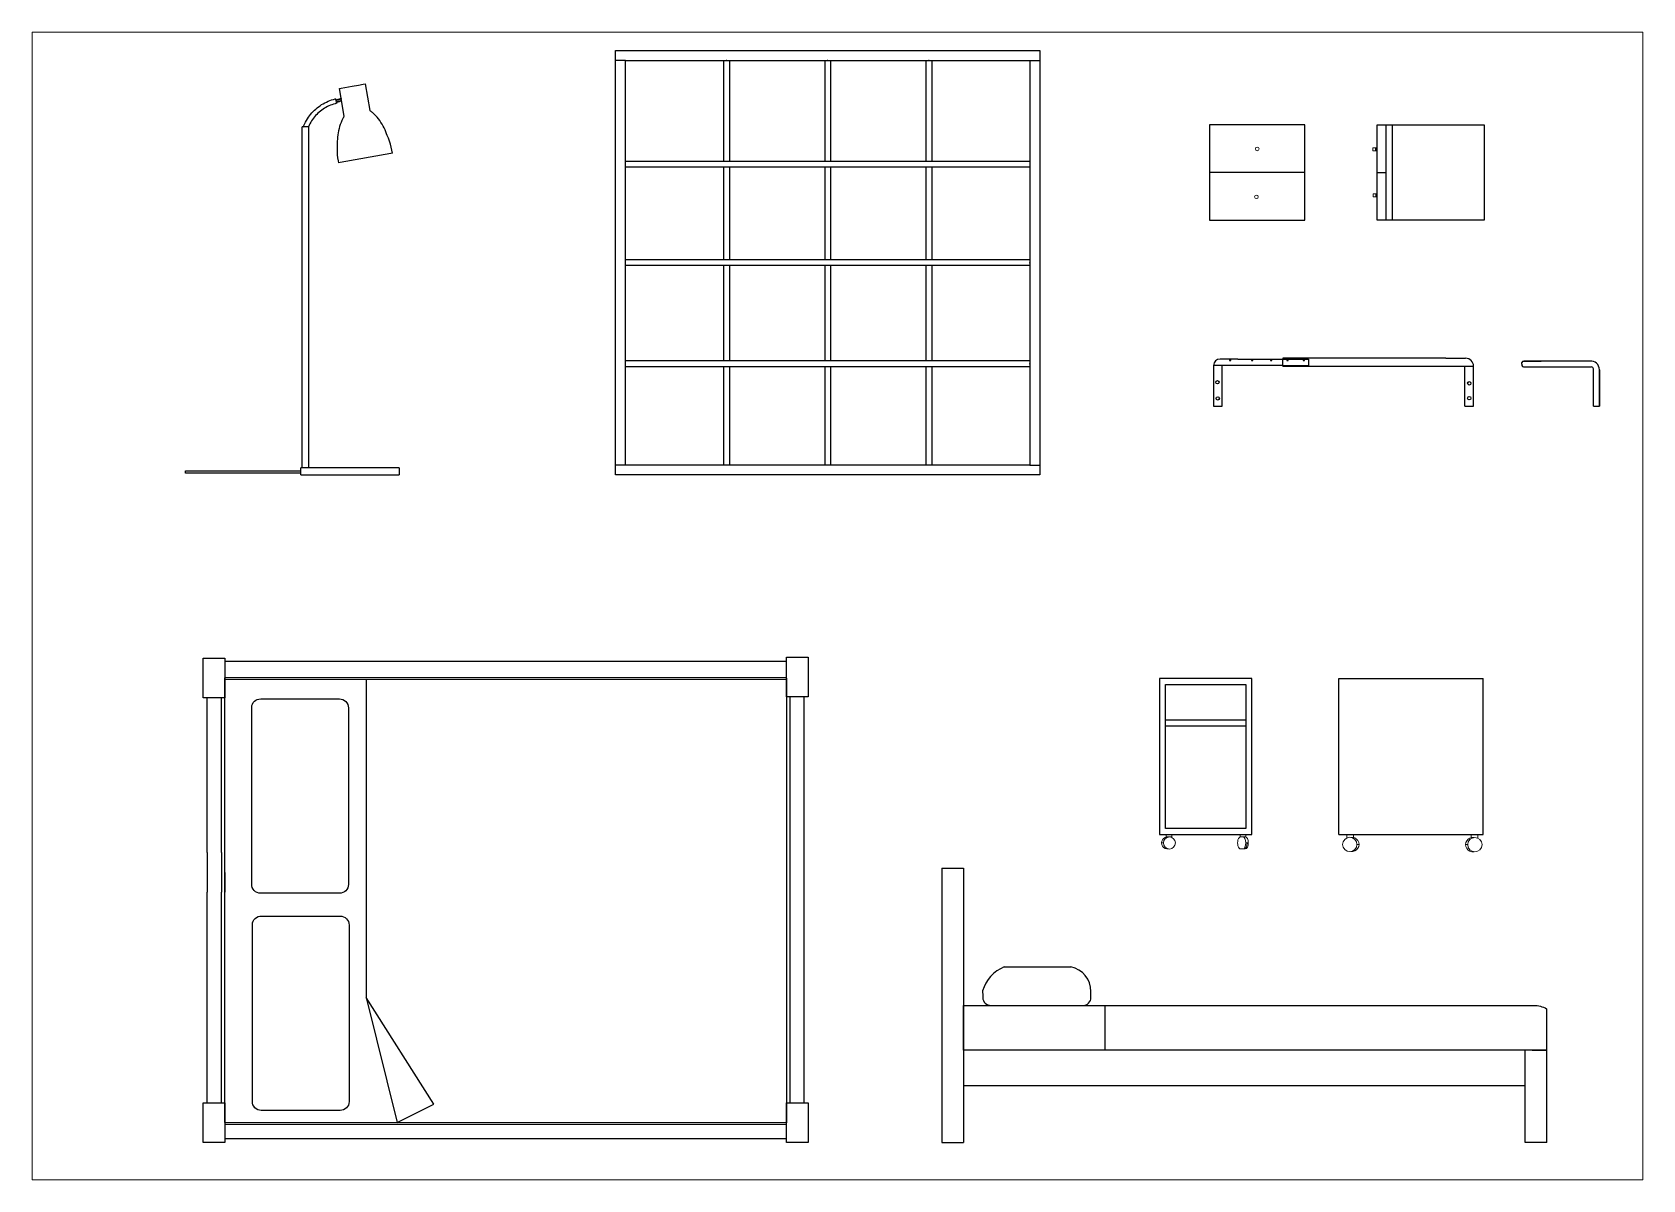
# Paper-space layout 'Layout1' of a CAD drawing. Header units: inches. Extents: x 1.1 to 22, y 0.8 to 15.7.
# The model-space entities are those that its viewports show. They can reach past a viewport. Long polylines and large blocks are cut down to what shows.
import ezdxf

# ---------------------------------------------------------------- set-up
doc = ezdxf.new("R2010")
doc.units = ezdxf.units.IN
doc.header["$MEASUREMENT"] = 0
doc.layers.add('Chiodi', color=7, linetype='Continuous', lineweight=18)
doc.layers.add('Mulig', color=7, linetype='Continuous', lineweight=25)
for name, color, linetype in [('Hektar', 255, 'Continuous'), ('Kallax', 7, 'Continuous'), ('Oltedal', 7, 'Continuous'), ('struttura', 7, 'Continuous')]:
    doc.layers.add(name, color=color, linetype=linetype)

msp = doc.modelspace()

# ---------------------------------------------------------------- linework, layer by layer
at = {"color": 7}
for p, q in [((197.73, 215.34), (194.29, 215.34)), ((197.73, 75.22), (194.29, 75.22)), ((337.83, 75.22), (341.29, 75.22))]:
    msp.add_line(p, q, dxfattribs=at)
msp.add_line((508.22, 110.19), (508.22, 109.7))
for p in [(337.83, 145.28), (337.83, 110.25)]:
    msp.add_point(p, dxfattribs=at)
at = {"layer": 'Chiodi'}
for p, q in [((456.58, 184.02), (456.58, 185.11)), ((456.58, 185.11), (458.01, 185.11)), ((457.52, 184.02), (457.52, 185.11)), ((457.67, 184.02), (457.68, 185.11)), ((457.84, 184.02), (457.84, 185.11)), ((458.01, 185.11), (458.01, 184.02)), ((458, 184.02), (456.58, 184.02)), ((456.65, 168.08), (456.66, 169.17)), ((458.07, 168.08), (456.65, 168.08)), ((456.66, 169.17), (458.08, 169.16)), ((457.59, 168.08), (457.59, 169.17)), ((457.75, 168.08), (457.75, 169.17)), ((457.91, 168.08), (457.91, 169.16)), ((458.08, 169.17), (458.08, 168.07)), ((384.02, -55.67), (383.38, -55.67)), ((384.98, -53.63), (384.98, -52.71)), ((386.98, -53.57), (384.98, -53.57)), ((385.97, -53.57), (385.39, -53.57)), ((386.81, -53.57), (386.23, -53.57)), ((386.98, -52.71), (386.98, -53.76)), ((411.57, -53.56), (410.99, -53.56)), ((412.41, -53.56), (411.82, -53.56)), ((412.59, -55.65), (413.43, -55.65)), ((447.57, -52.7), (447.57, -53.93)), ((449.93, -53.78), (449.93, -52.71)), ((490.57, -53.84), (490.57, -52.77)), ((492.93, -52.77), (492.93, -54)), ((410.76, -57.75), (411.57, -57.75)), ((411.57, -57.75), (411.99, -57.75)), ((411.99, -57.75), (412.41, -57.75)), ((451.06, -56.18), (451.81, -56.18)), ((489.44, -56.24), (488.69, -56.24))]:
    msp.add_line(p, q, dxfattribs=at)
for points in [[(384.98, -53.57), (385.39, -53.57)], [(410.57, -53.6), (410.57, -53.56), (410.99, -53.56)]]:
    msp.add_lwpolyline(points, dxfattribs=at)
msp.add_lwpolyline([(410.58, -52.7), (412.58, -52.7), (412.58, -53.56), (410.58, -53.56)], close=True, dxfattribs=at)
for centre, radius in [((416.53, 184.71), 0.632), ((416.26, 168.09), 0.632), ((386.11, -55.67), 2.09), ((448.59, -56.18), 2.47), ((491.91, -56.24), 2.47)]:
    msp.add_circle(centre, radius, dxfattribs=at)
for centre, radius, start, end in [((385.48, -55.67), 2.09, 81.2448, 278.7552), ((449.35, -56.18), 2.47, 261.2448, 98.7552), ((491.16, -56.24), 2.47, 81.2448, 278.7552)]:
    msp.add_arc(centre, radius, start, end, dxfattribs=at)
for centre, start_param, end_param in [((410.76, -55.65), 0, 3.141593), ((411.57, -55.65), 3.141593, 6.283185), ((411.99, -55.65), 3.141593, 4.712389), ((412.41, -55.65), 3.141593, 6.283185)]:
    msp.add_ellipse(centre, major_axis=(0, 2.09), ratio=0.488012, start_param=start_param, end_param=end_param, dxfattribs=at)
at = {"layer": 'Hektar'}
for p, q in [((99.28, 205.74), (103.12, 206.42)), ((99.28, 205.74), (103.12, 206.42)), ((103.12, 206.42), (105.33, 206.81)), ((103.12, 206.42), (105.33, 206.81)), ((105.33, 206.81), (106.95, 207.1)), ((105.33, 206.81), (106.95, 207.1)), ((106.95, 207.1), (107.55, 207.2)), ((106.95, 207.1), (107.55, 207.2)), ((107.55, 207.2), (109.17, 198)), ((107.55, 207.2), (109.17, 198)), ((97.4, 202.02), (97.39, 202.05)), ((97.4, 202.02), (97.39, 202.05)), ((97.42, 201.95), (97.4, 202.02)), ((97.42, 201.95), (97.4, 202.02)), ((97.67, 200.88), (97.42, 201.95)), ((97.67, 200.88), (97.42, 201.95)), ((97.73, 200.6), (97.67, 200.88)), ((97.73, 200.6), (97.67, 200.88)), ((98.68, 205.64), (99.28, 205.74)), ((98.68, 205.64), (99.28, 205.74)), ((100.37, 196.07), (98.68, 205.64)), ((100.37, 196.07), (98.68, 205.64)), ((97.75, 200.52), (97.73, 200.6)), ((97.75, 200.52), (97.73, 200.6)), ((97.76, 200.5), (97.75, 200.52)), ((97.76, 200.5), (97.75, 200.52)), ((85.81, 74.27), (85.81, 192.28)), ((85.95, 192.28), (85.81, 192.28)), ((85.81, 74.27), (85.81, 192.28)), ((85.95, 192.28), (85.81, 192.28)), ((86.12, 192.28), (85.95, 192.28)), ((86.12, 192.28), (85.95, 192.28)), ((86.6, 192.28), (86.12, 192.28)), ((86.6, 192.28), (86.12, 192.28)), ((86.87, 192.28), (86.6, 192.28)), ((86.87, 192.28), (86.6, 192.28)), ((87.41, 192.28), (86.87, 192.28)), ((87.41, 192.28), (86.87, 192.28)), ((87.63, 192.28), (87.41, 192.28)), ((87.63, 192.28), (87.41, 192.28)), ((87.8, 192.28), (87.63, 192.28)), ((87.8, 192.28), (87.63, 192.28)), ((87.9, 192.28), (87.8, 192.28)), ((87.9, 192.28), (87.8, 192.28)), ((87.94, 192.28), (87.9, 192.28)), ((87.94, 192.28), (87.9, 192.28)), ((87.94, 192.28), (87.94, 74.27)), ((87.94, 192.28), (87.94, 74.27)), ((98.9, 180.02), (98.34, 179.92)), ((98.9, 180.02), (98.34, 179.92)), ((106.07, 181.28), (98.9, 180.02)), ((106.07, 181.28), (98.9, 180.02)), ((109.32, 181.85), (106.07, 181.28)), ((109.32, 181.85), (106.07, 181.28)), ((116.48, 183.12), (109.32, 181.85)), ((116.48, 183.12), (109.32, 181.85)), ((117.05, 183.22), (116.48, 183.12)), ((117.05, 183.22), (116.48, 183.12)), ((409.8, 111.92), (403.67, 111.92)), ((406.9, 111.91), (406.9, 111.38)), ((407.37, 111.38), (407.37, 111.91)), ((409.8, 111.92), (425.39, 111.92)), ((414.51, 111.89), (414.51, 111.36)), ((414.98, 111.36), (414.98, 111.89)), ((421.14, 111.91), (421.14, 111.38)), ((421.61, 111.38), (421.61, 111.91)), ((434.94, 112.17), (425.39, 112.17)), ((425.39, 112.17), (425.39, 111.92)), ((425.39, 109.43), (425.39, 111.92)), ((425.39, 111.92), (434.26, 111.92)), ((426.8, 112.16), (426.8, 111.41)), ((426.8, 111.92), (426.8, 111.39)), ((427.27, 111.41), (427.27, 112.17)), ((427.27, 111.39), (427.27, 111.92)), ((432.48, 112.16), (432.48, 111.41)), ((432.48, 111.92), (432.48, 111.39)), ((432.95, 111.41), (432.95, 112.17)), ((432.95, 111.39), (432.95, 111.92)), ((434.26, 111.92), (434.26, 109.68)), ((481.88, 112.17), (434.94, 112.17)), ((481.88, 112.17), (488.7, 112.17)), ((406.76, 109.68), (401.45, 109.68)), ((401.45, 109.68), (401.45, 95.6)), ((404.45, 95.6), (404.45, 109.68)), ((425.39, 109.68), (406.76, 109.68)), ((406.9, 111.38), (407.37, 111.38)), ((414.51, 111.36), (414.98, 111.36)), ((421.14, 111.38), (421.61, 111.38)), ((425.39, 109.68), (434.26, 109.68)), ((425.39, 109.43), (434.76, 109.43)), ((426.8, 111.41), (427.27, 111.41)), ((426.8, 111.39), (427.27, 111.39)), ((432.48, 111.41), (432.95, 111.41)), ((432.48, 111.39), (432.95, 111.39)), ((434.76, 109.43), (485.61, 109.43)), ((485.61, 109.43), (491.48, 109.43)), ((488.46, 95.6), (488.46, 109.43)), ((491.44, 95.6), (491.44, 109.43)), ((401.45, 95.6), (404.45, 95.6)), ((488.46, 95.6), (491.44, 95.6)), ((45.36, 73.18), (85.34, 73.18)), ((45.36, 72.82), (45.36, 73.18)), ((45.36, 73.18), (85.34, 73.18)), ((45.36, 72.82), (45.36, 73.18)), ((45.36, 72.45), (45.36, 72.82)), ((45.36, 72.45), (45.36, 72.82)), ((85.34, 71.77), (85.34, 74.27)), ((87.61, 74.27), (85.34, 74.27)), ((85.34, 71.77), (85.34, 74.27)), ((87.61, 74.27), (85.34, 74.27)), ((90.32, 74.27), (87.61, 74.27)), ((90.32, 74.27), (87.61, 74.27)), ((97.94, 74.27), (90.32, 74.27)), ((97.94, 74.27), (90.32, 74.27)), ((106.74, 74.27), (97.94, 74.27)), ((106.74, 74.27), (97.94, 74.27)), ((110.84, 74.27), (106.74, 74.27)), ((110.84, 74.27), (106.74, 74.27)), ((114.36, 74.27), (110.84, 74.27)), ((114.36, 74.27), (110.84, 74.27)), ((117.06, 74.27), (114.36, 74.27)), ((117.06, 74.27), (114.36, 74.27)), ((118.76, 74.27), (117.06, 74.27)), ((118.76, 74.27), (117.06, 74.27)), ((119.34, 74.27), (118.76, 74.27)), ((119.34, 74.27), (118.76, 74.27)), ((119.34, 74.27), (119.34, 71.77)), ((119.34, 74.27), (119.34, 71.77)), ((85.34, 72.45), (45.36, 72.45)), ((85.34, 72.45), (45.36, 72.45)), ((85.34, 71.77), (87.61, 71.77)), ((85.34, 71.77), (87.61, 71.77)), ((87.61, 71.77), (90.32, 71.77)), ((87.61, 71.77), (90.32, 71.77)), ((90.32, 71.77), (97.94, 71.77)), ((90.32, 71.77), (97.94, 71.77)), ((97.94, 71.77), (106.74, 71.77)), ((97.94, 71.77), (106.74, 71.77)), ((106.74, 71.77), (110.84, 71.77)), ((106.74, 71.77), (110.84, 71.77)), ((110.84, 71.77), (114.36, 71.77)), ((110.84, 71.77), (114.36, 71.77)), ((114.36, 71.77), (117.06, 71.77)), ((114.36, 71.77), (117.06, 71.77)), ((117.06, 71.77), (118.76, 71.77)), ((117.06, 71.77), (118.76, 71.77)), ((118.76, 71.77), (119.34, 71.77)), ((118.76, 71.77), (119.34, 71.77))]:
    msp.add_line(p, q, dxfattribs=at)
for points in [[(86.17, 192.26), (86.41, 192.85), (86.67, 193.43), (86.96, 194), (87.27, 194.56), (87.6, 195.1), (87.95, 195.63), (88.33, 196.15), (88.72, 196.65), (89.14, 197.13), (89.57, 197.6), (90.02, 198.05), (90.49, 198.48), (90.98, 198.89), (91.48, 199.29), (92, 199.66), (92.53, 200.01), (93.07, 200.34), (93.63, 200.65), (94.2, 200.93), (94.78, 201.19), (95.37, 201.43), (95.97, 201.65), (96.58, 201.84), (97.2, 202), (97.39, 202.05)], [(86.17, 192.26), (86.41, 192.85), (86.67, 193.43), (86.96, 194), (87.27, 194.56), (87.6, 195.1), (87.95, 195.63), (88.33, 196.15), (88.72, 196.65), (89.14, 197.13), (89.57, 197.6), (90.02, 198.05), (90.49, 198.48), (90.98, 198.89), (91.48, 199.29), (92, 199.66), (92.53, 200.01), (93.07, 200.34), (93.63, 200.65), (94.2, 200.93), (94.78, 201.19), (95.37, 201.43), (95.97, 201.65), (96.58, 201.84), (97.2, 202), (97.39, 202.05)], [(99.31, 202.09), (99.26, 202.07), (99.19, 202.05), (99.11, 202.03), (99.04, 202.01), (98.97, 201.99), (98.89, 201.96), (98.82, 201.94), (98.75, 201.92), (98.68, 201.9), (98.62, 201.88), (98.55, 201.86), (98.48, 201.84), (98.42, 201.82), (98.36, 201.8), (98.3, 201.78), (98.24, 201.77), (98.19, 201.75), (98.13, 201.73), (98.08, 201.72), (98.03, 201.7), (97.98, 201.69), (97.94, 201.67), (97.9, 201.66), (97.86, 201.65), (97.82, 201.64), (97.78, 201.63), (97.75, 201.62), (97.72, 201.61), (97.7, 201.6), (97.67, 201.59), (97.65, 201.59), (97.63, 201.58), (97.62, 201.58), (97.61, 201.57), (97.6, 201.57), (97.59, 201.57), (97.59, 201.57), (97.51, 201.54)], [(97.51, 201.54), (97.59, 201.57), (97.59, 201.57), (97.6, 201.57), (97.61, 201.58), (97.63, 201.58), (97.64, 201.58), (97.66, 201.59), (97.68, 201.6), (97.71, 201.6), (97.74, 201.61), (97.77, 201.62), (97.8, 201.63), (97.84, 201.64), (97.88, 201.66), (97.92, 201.67), (97.96, 201.68), (98.01, 201.69), (98.06, 201.71), (98.11, 201.73), (98.16, 201.74), (98.21, 201.76), (98.27, 201.77), (98.33, 201.79), (98.39, 201.81), (98.45, 201.83), (98.52, 201.85), (98.58, 201.87), (98.65, 201.89), (98.72, 201.91), (98.79, 201.93), (98.86, 201.95), (98.93, 201.97), (99, 202), (99.08, 202.02), (99.15, 202.04), (99.22, 202.06), (99.3, 202.09), (99.31, 202.09)], [(99.31, 202.09), (99.26, 202.07), (99.19, 202.05), (99.11, 202.03), (99.04, 202.01), (98.97, 201.99), (98.89, 201.96), (98.82, 201.94), (98.75, 201.92), (98.68, 201.9), (98.62, 201.88), (98.55, 201.86), (98.48, 201.84), (98.42, 201.82), (98.36, 201.8), (98.3, 201.78), (98.24, 201.77), (98.19, 201.75), (98.13, 201.73), (98.08, 201.72), (98.03, 201.7), (97.98, 201.69), (97.94, 201.67), (97.9, 201.66), (97.86, 201.65), (97.82, 201.64), (97.78, 201.63), (97.75, 201.62), (97.72, 201.61), (97.7, 201.6), (97.67, 201.59), (97.65, 201.59), (97.63, 201.58), (97.62, 201.58), (97.61, 201.57), (97.6, 201.57), (97.59, 201.57), (97.59, 201.57), (97.51, 201.54)], [(97.51, 201.54), (97.59, 201.57), (97.59, 201.57), (97.6, 201.57), (97.61, 201.58), (97.63, 201.58), (97.64, 201.58), (97.66, 201.59), (97.68, 201.6), (97.71, 201.6), (97.74, 201.61), (97.77, 201.62), (97.8, 201.63), (97.84, 201.64), (97.88, 201.66), (97.92, 201.67), (97.96, 201.68), (98.01, 201.69), (98.06, 201.71), (98.11, 201.73), (98.16, 201.74), (98.21, 201.76), (98.27, 201.77), (98.33, 201.79), (98.39, 201.81), (98.45, 201.83), (98.52, 201.85), (98.58, 201.87), (98.65, 201.89), (98.72, 201.91), (98.79, 201.93), (98.86, 201.95), (98.93, 201.97), (99, 202), (99.08, 202.02), (99.15, 202.04), (99.22, 202.06), (99.3, 202.09), (99.31, 202.09)], [(99.43, 201.39), (99.42, 201.39), (99.34, 201.37), (99.27, 201.35), (99.2, 201.32), (99.12, 201.3), (99.05, 201.28), (98.98, 201.26), (98.91, 201.24), (98.84, 201.22), (98.78, 201.2), (98.71, 201.18), (98.65, 201.16), (98.59, 201.14), (98.53, 201.12), (98.47, 201.1), (98.41, 201.08), (98.36, 201.07), (98.3, 201.05), (98.25, 201.04), (98.2, 201.02), (98.16, 201.01), (98.12, 201), (98.07, 200.98), (98.04, 200.97), (98, 200.96), (97.97, 200.95), (97.94, 200.94), (97.91, 200.93), (97.88, 200.93), (97.86, 200.92), (97.84, 200.91), (97.83, 200.91), (97.81, 200.9), (97.8, 200.9), (97.8, 200.9), (97.79, 200.9), (97.67, 200.86)], [(97.67, 200.86), (97.79, 200.9), (97.8, 200.9), (97.81, 200.9), (97.82, 200.9), (97.83, 200.91), (97.85, 200.91), (97.87, 200.92), (97.89, 200.93), (97.91, 200.93), (97.94, 200.94), (97.97, 200.95), (98, 200.96), (98.04, 200.97), (98.08, 200.98), (98.12, 201), (98.16, 201.01), (98.21, 201.02), (98.26, 201.04), (98.31, 201.05), (98.36, 201.07), (98.42, 201.09), (98.47, 201.1), (98.53, 201.12), (98.59, 201.14), (98.66, 201.16), (98.72, 201.18), (98.79, 201.2), (98.85, 201.22), (98.92, 201.24), (98.99, 201.26), (99.06, 201.28), (99.13, 201.3), (99.21, 201.33), (99.28, 201.35), (99.35, 201.37), (99.43, 201.39), (99.43, 201.39)], [(99.43, 201.39), (99.42, 201.39), (99.34, 201.37), (99.27, 201.35), (99.2, 201.32), (99.12, 201.3), (99.05, 201.28), (98.98, 201.26), (98.91, 201.24), (98.84, 201.22), (98.78, 201.2), (98.71, 201.18), (98.65, 201.16), (98.59, 201.14), (98.53, 201.12), (98.47, 201.1), (98.41, 201.08), (98.36, 201.07), (98.3, 201.05), (98.25, 201.04), (98.2, 201.02), (98.16, 201.01), (98.12, 201), (98.07, 200.98), (98.04, 200.97), (98, 200.96), (97.97, 200.95), (97.94, 200.94), (97.91, 200.93), (97.88, 200.93), (97.86, 200.92), (97.84, 200.91), (97.83, 200.91), (97.81, 200.9), (97.8, 200.9), (97.8, 200.9), (97.79, 200.9), (97.67, 200.86)], [(97.67, 200.86), (97.79, 200.9), (97.8, 200.9), (97.81, 200.9), (97.82, 200.9), (97.83, 200.91), (97.85, 200.91), (97.87, 200.92), (97.89, 200.93), (97.91, 200.93), (97.94, 200.94), (97.97, 200.95), (98, 200.96), (98.04, 200.97), (98.08, 200.98), (98.12, 201), (98.16, 201.01), (98.21, 201.02), (98.26, 201.04), (98.31, 201.05), (98.36, 201.07), (98.42, 201.09), (98.47, 201.1), (98.53, 201.12), (98.59, 201.14), (98.66, 201.16), (98.72, 201.18), (98.79, 201.2), (98.85, 201.22), (98.92, 201.24), (98.99, 201.26), (99.06, 201.28), (99.13, 201.3), (99.21, 201.33), (99.28, 201.35), (99.35, 201.37), (99.43, 201.39), (99.43, 201.39)], [(97.76, 200.5), (97.2, 200.35), (96.65, 200.19), (96.11, 200), (95.57, 199.8), (95.05, 199.57), (94.53, 199.32), (94.03, 199.05), (93.53, 198.76), (93.05, 198.44), (92.58, 198.12), (92.12, 197.77), (91.68, 197.4), (91.25, 197.02), (90.84, 196.62), (90.45, 196.2), (90.07, 195.77), (89.71, 195.33), (89.37, 194.87), (89.04, 194.39), (88.74, 193.91), (88.45, 193.41), (88.19, 192.9), (87.94, 192.38), (87.9, 192.28)], [(97.76, 200.5), (97.2, 200.35), (96.65, 200.19), (96.11, 200), (95.57, 199.8), (95.05, 199.57), (94.53, 199.32), (94.03, 199.05), (93.53, 198.76), (93.05, 198.44), (92.58, 198.12), (92.12, 197.77), (91.68, 197.4), (91.25, 197.02), (90.84, 196.62), (90.45, 196.2), (90.07, 195.77), (89.71, 195.33), (89.37, 194.87), (89.04, 194.39), (88.74, 193.91), (88.45, 193.41), (88.19, 192.9), (87.94, 192.38), (87.9, 192.28)], [(100.37, 196.07), (100.26, 195.9), (100.1, 195.64), (99.96, 195.37), (99.86, 195.18)], [(100.37, 196.07), (100.26, 195.9), (100.1, 195.64), (99.96, 195.37), (99.86, 195.18)], [(110.4, 197.04), (110.18, 197.24), (109.94, 197.44), (109.7, 197.63), (109.45, 197.81), (109.19, 197.98), (109.17, 198)], [(110.4, 197.04), (110.18, 197.24), (109.94, 197.44), (109.7, 197.63), (109.45, 197.81), (109.19, 197.98), (109.17, 198)], [(115.03, 189.91), (114.77, 190.6), (114.48, 191.28), (114.16, 191.95), (113.81, 192.61), (113.44, 193.25), (113.05, 193.87), (112.63, 194.48), (112.18, 195.07), (111.71, 195.65), (111.22, 196.2), (110.71, 196.74), (110.4, 197.04)], [(115.03, 189.91), (114.77, 190.6), (114.48, 191.28), (114.16, 191.95), (113.81, 192.61), (113.44, 193.25), (113.05, 193.87), (112.63, 194.48), (112.18, 195.07), (111.71, 195.65), (111.22, 196.2), (110.71, 196.74), (110.4, 197.04)], [(99.86, 195.18), (99.54, 194.51), (99.25, 193.82), (98.99, 193.13), (98.76, 192.43), (98.56, 191.72), (98.38, 191), (98.24, 190.27), (98.12, 189.54), (98.03, 188.8), (97.98, 188.06), (97.95, 187.32), (97.94, 186.9)], [(99.86, 195.18), (99.54, 194.51), (99.25, 193.82), (98.99, 193.13), (98.76, 192.43), (98.56, 191.72), (98.38, 191), (98.24, 190.27), (98.12, 189.54), (98.03, 188.8), (97.98, 188.06), (97.95, 187.32), (97.94, 186.9)], [(117.05, 183.22), (116.86, 184.26), (116.62, 185.3), (116.35, 186.33), (116.03, 187.34), (115.68, 188.35), (115.28, 189.33), (115.03, 189.91)], [(117.05, 183.22), (116.86, 184.26), (116.62, 185.3), (116.35, 186.33), (116.03, 187.34), (115.68, 188.35), (115.28, 189.33), (115.03, 189.91)], [(97.94, 186.9), (97.88, 185.83), (97.87, 184.77), (97.89, 183.71), (97.96, 182.64), (98.07, 181.59), (98.23, 180.53), (98.34, 179.92)], [(97.94, 186.9), (97.88, 185.83), (97.87, 184.77), (97.89, 183.71), (97.96, 182.64), (98.07, 181.59), (98.23, 180.53), (98.34, 179.92)]]:
    msp.add_lwpolyline(points, dxfattribs=at)
for centre in [(402.77, 103.87), (489.97, 103.51), (402.88, 98.29), (489.96, 98.37)]:
    msp.add_circle(centre, 0.582, dxfattribs=at)
for centre, radius, start, end in [((403.68, 109.68), 2.24, 90.4462, 179.9578), ((488.7, 109.43), 2.74, 0, 89.6554)]:
    msp.add_arc(centre, radius, start, end, dxfattribs=at)
at = {"layer": 'Kallax', "color": 7}
for p, q in [((194.29, 71.77), (194.29, 218.77)), ((194.29, 218.77), (341.29, 218.77)), ((341.29, 218.77), (341.29, 71.77)), ((341.29, 218.77), (341.29, 71.77)), ((197.72, 215.34), (337.83, 215.34)), ((197.73, 75.22), (197.73, 215.34)), ((231.74, 215.34), (231.74, 180.31)), ((233.74, 215.34), (233.74, 180.31)), ((266.77, 215.34), (266.77, 180.31)), ((268.77, 215.34), (268.77, 180.31)), ((301.8, 215.34), (301.8, 180.31)), ((303.8, 215.34), (303.8, 180.31)), ((337.83, 215.34), (337.83, 75.22)), ((337.83, 215.34), (341.29, 215.34)), ((337.83, 180.31), (197.73, 180.31)), ((337.83, 178.31), (197.73, 178.31)), ((231.74, 178.31), (231.74, 146.28)), ((233.74, 178.31), (233.74, 146.28)), ((266.77, 178.31), (266.77, 171.74)), ((268.77, 178.31), (268.77, 171.74)), ((301.8, 178.31), (301.8, 162.17)), ((303.8, 178.31), (303.8, 162.17)), ((266.77, 171.74), (266.77, 146.28)), ((268.77, 171.74), (268.77, 146.28)), ((301.8, 162.17), (301.8, 146.28)), ((303.8, 162.17), (303.8, 146.28)), ((337.83, 146.28), (197.73, 146.28)), ((337.83, 144.28), (197.73, 144.28)), ((231.74, 144.28), (231.74, 111.25)), ((233.74, 144.28), (233.74, 111.25)), ((266.77, 144.28), (266.78, 111.25)), ((268.77, 144.28), (268.78, 111.25)), ((301.8, 144.28), (301.8, 111.25)), ((303.8, 144.28), (303.8, 111.25)), ((337.83, 111.25), (197.73, 111.25)), ((337.83, 109.25), (197.73, 109.25)), ((231.74, 109.25), (231.74, 75.22)), ((233.74, 109.25), (233.74, 75.22)), ((266.78, 109.25), (266.78, 75.22)), ((268.78, 109.25), (268.78, 75.22)), ((301.8, 109.25), (301.8, 75.22)), ((303.8, 109.25), (303.8, 75.22)), ((337.83, 75.22), (197.73, 75.22)), ((341.29, 71.77), (194.29, 71.77))]:
    msp.add_line(p, q, dxfattribs=at)
for p in [(232.74, 215.34), (267.77, 215.34), (302.8, 215.34), (337.83, 180.31)]:
    msp.add_point(p, dxfattribs=at)
at = {"layer": 'Mulig', "linetype": 'Continuous'}
for p, q in [((508.22, 110.19), (508.22, 110.7)), ((508.73, 111.21), (514.86, 111.21)), ((508.73, 109.19), (514.86, 109.19))]:
    msp.add_line(p, q, dxfattribs=at)
at = {"layer": 'Mulig'}
for p, q in [((531.75, 111.21), (509.02, 111.21)), ((509.02, 109.19), (532.24, 109.19)), ((533.01, 95.6), (533.01, 108.51)), ((535.03, 95.6), (535.03, 108.23)), ((535.03, 108.23), (535.03, 95.6)), ((533.01, 95.6), (535.03, 95.6))]:
    msp.add_line(p, q, dxfattribs=at)
at = {"layer": 'Mulig', "linetype": 'Continuous'}
for centre, start, end in [((508.73, 110.7), 90, 180), ((508.73, 109.7), 180, 270)]:
    msp.add_arc(centre, 0.511, start, end, dxfattribs=at)
at = {"layer": 'Mulig'}
for centre, radius, start, end in [((532.03, 108.23), 3, 0, 95.4163), ((532.24, 108.42), 0.776, 6.8201, 89.6224)]:
    msp.add_arc(centre, radius, start, end, dxfattribs=at)
at = {"layer": 'Oltedal'}
for p, q in [((382.64, 1.29), (382.64, -52.71)), ((414.64, 1.29), (382.64, 1.29)), ((414.64, -52.71), (414.64, 1.29)), ((444.77, -52.71), (444.77, 1.29)), ((444.77, 1.29), (494.77, 1.29)), ((494.77, -52.71), (494.77, 1.29)), ((384.75, -0.8), (412.58, -0.8)), ((384.75, -50.69), (384.75, -0.8)), ((412.58, -0.8), (412.58, -50.69)), ((384.72, -12.99), (412.58, -12.99)), ((384.72, -15.05), (412.58, -15.05)), ((382.64, -52.71), (414.64, -52.71)), ((412.58, -50.69), (384.75, -50.69)), ((444.77, -52.71), (494.77, -52.71))]:
    msp.add_line(p, q, dxfattribs=at)
at = {"layer": 'struttura'}
for p, q in [((400.01, 193.06), (400.01, 160.06)), ((433.01, 193.06), (400.01, 193.06)), ((433.01, 160.06), (433.01, 193.06)), ((458.09, 193.06), (495.09, 193.06)), ((458.09, 160.06), (458.09, 193.06)), ((458.09, 193.06), (458.09, 193.06)), ((461.06, 193.06), (461.06, 160.06)), ((463.31, 193.05), (463.31, 160.06)), ((495.09, 193.06), (495.09, 160.06)), ((433.01, 176.56), (400.01, 176.56)), ((458.09, 176.56), (461.06, 176.56)), ((400.01, 160.06), (433.01, 160.06)), ((462.09, 160.06), (458.09, 160.06)), ((495.09, 160.06), (462.09, 160.06)), ((59.03, -85.13), (59.03, 1.5)), ((253.51, 0.9), (59.03, 0.86)), ((107.99, 0.87), (108, -22.54)), ((253.51, 1.46), (253.51, -78.01)), ((108, -22.54), (108, -65.85)), ((52.9, -58.99), (52.9, -72.72)), ((57.87, -58.99), (57.87, -72.72)), ((253.51, -58.73), (253.51, -72.47)), ((254.71, -59.03), (254.71, -72.47)), ((259.47, -59.03), (259.47, -72.47)), ((59.03, -65.85), (59.03, -72.72)), ((108, -65.85), (108, -109.17)), ((307.32, -64.4), (307.32, -159.4)), ((307.32, -64.4), (314.81, -64.4)), ((314.81, -64.4), (314.81, -159.4)), ((253.51, -72.47), (253.51, -152.53)), ((59.03, -152.49), (59.03, -72.72)), ((328.9, -98.57), (352.03, -98.57)), ((108, -109.17), (118.71, -152.45)), ((131.44, -146.09), (108, -109.17)), ((314.81, -127.4), (314.81, -111.9)), ((314.81, -111.9), (512.29, -111.9)), ((363.78, -111.9), (363.78, -127.4)), ((516.78, -127.4), (314.81, -127.4)), ((509.29, -159.4), (509.29, -127.4)), ((511.72, -127.4), (516.78, -127.4)), ((516.78, -159.4), (516.78, -127.4)), ((314.81, -139.61), (509.29, -139.61)), ((118.71, -152.45), (131.44, -146.09)), ((253.51, -152.53), (59.03, -152.49)), ((307.32, -159.4), (314.81, -159.4)), ((516.78, -159.4), (509.29, -159.4))]:
    msp.add_line(p, q, dxfattribs=at)
for points in [[(51.54, 8.37), (59.03, 8.37), (59.03, -5.37), (51.54, -5.37)], [(253.51, 8.63), (261, 8.63), (261, -5.11), (253.51, -5.11)], [(51.54, -145.62), (59.03, -145.62), (59.03, -159.36), (51.54, -159.36)], [(253.51, -145.66), (261, -145.66), (261, -159.4), (253.51, -159.4)]]:
    msp.add_lwpolyline(points, close=True, dxfattribs=at)
for points in [[(59.03, 7.26), (253.51, 7.26)], [(253.51, 1.5), (59.03, 1.5)], [(52.9, -58.99), (52.9, -5.37)], [(57.87, -58.99), (57.87, -5.37)], [(254.71, -5.11), (254.71, -59.03)], [(259.47, -5.11), (259.47, -59.03)], [(254.71, -72.47), (254.71, -145.66)], [(259.47, -72.47), (259.47, -145.66)], [(52.9, -145.62), (52.9, -72.72)], [(57.87, -145.62), (57.87, -72.72)], [(253.51, -153.13), (59.03, -153.13)], [(253.51, -158.1), (59.03, -158.1)]]:
    msp.add_lwpolyline(points, dxfattribs=at)
for points in [[(68.32, -39.4), (68.32, -8.71, -0.432307), (71.42, -5.79), (98.69, -5.79, -0.414026), (101.8, -8.89), (101.8, -70.03, -0.419057), (98.72, -73.06), (71.34, -73.06, -0.423065), (68.3, -69.94), (68.32, -8.71)], [(68.56, -114.6), (68.56, -83.91, -0.432307), (71.67, -81), (98.94, -81, -0.414026), (102.04, -84.1), (102.04, -145.24, -0.419057), (98.96, -148.27), (71.58, -148.27, -0.423065), (68.55, -145.14), (68.56, -83.91)], [(321.44, -106.86), (321.47, -108.62), (321.47, -109.19, 0.436463), (324.39, -111.9, -0.037699), (324.39, -111.9), (356.24, -111.9, 0.414026), (358.96, -109.19), (358.96, -107.07)], [(512.29, -111.9, -0.12952), (516.75, -113.07), (516.75, -127.4)]]:
    msp.add_lwpolyline(points, format="xyb", dxfattribs=at)
for centre, radius, start, end in [((333.72, -110.41), 12.78, 112.1546, 163.9003), ((350.29, -107.06), 8.66, 359.91, 78.4699)]:
    msp.add_arc(centre, radius, start, end, dxfattribs=at)

psp = doc.layouts.get("Layout1")

# ---------------------------------------------------------------- viewports
at = {"layer": '0'}
psp.add_viewport(center=(11.567, 8.228), size=(20.841, 14.84933), view_center_point=(271.191, 26.393), view_height=397.40631, dxfattribs=at)

doc.saveas('drawing.dxf')
